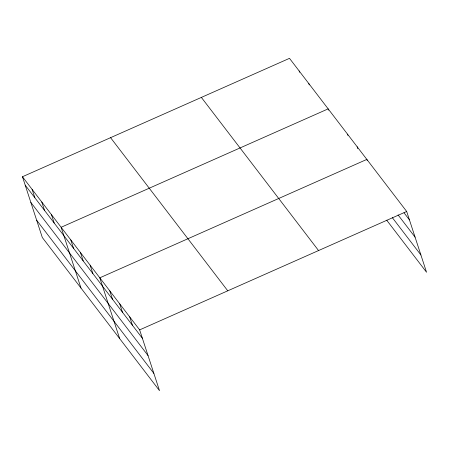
<?xml version="1.0" encoding="UTF-8"?>
<svg xmlns="http://www.w3.org/2000/svg" width="449" height="449" viewBox="0 0 449 449"><rect width="100%" height="100%" fill="white"/><g stroke="black" fill="none" stroke-linecap="round" stroke-linejoin="round"><path stroke-width="0.67" d="M22.45 176.743L139.645 329.886L159.507 390.664L42.313 237.521L22.45 176.743L289.493 58.336L406.687 211.479L426.55 272.257L386.701 220.19M139.645 329.886L406.687 211.479M404.033 212.826L409.432 219.875M398.061 214.925L415.078 237.162M392.263 217.546L420.898 254.97M201.365 97.411L318.56 250.553M110.572 137.669L227.766 290.812M25.195 185.145L142.389 338.282M30.846 202.426L148.041 355.569M36.666 220.24L153.861 373.377M367.26 160.703L366.839 159.412L99.796 277.819L119.664 338.597M357.168 146.778L357.802 148.714M347.504 134.144L347.924 135.435M328.584 110.168L328.163 108.871L61.126 227.284L80.988 288.056M308.828 83.604L309.249 84.9M299.157 70.97L299.578 72.267M129.682 316.865L132.427 325.267M119.72 303.85L122.465 312.251M109.758 290.834L112.503 299.23M90.131 265.185L92.876 273.581M80.461 252.551L83.205 260.948M70.79 239.918L73.541 248.314M51.455 214.644L54.2 223.046M41.785 202.011L44.53 210.413M32.12 189.377L34.865 197.779"/></g></svg>
